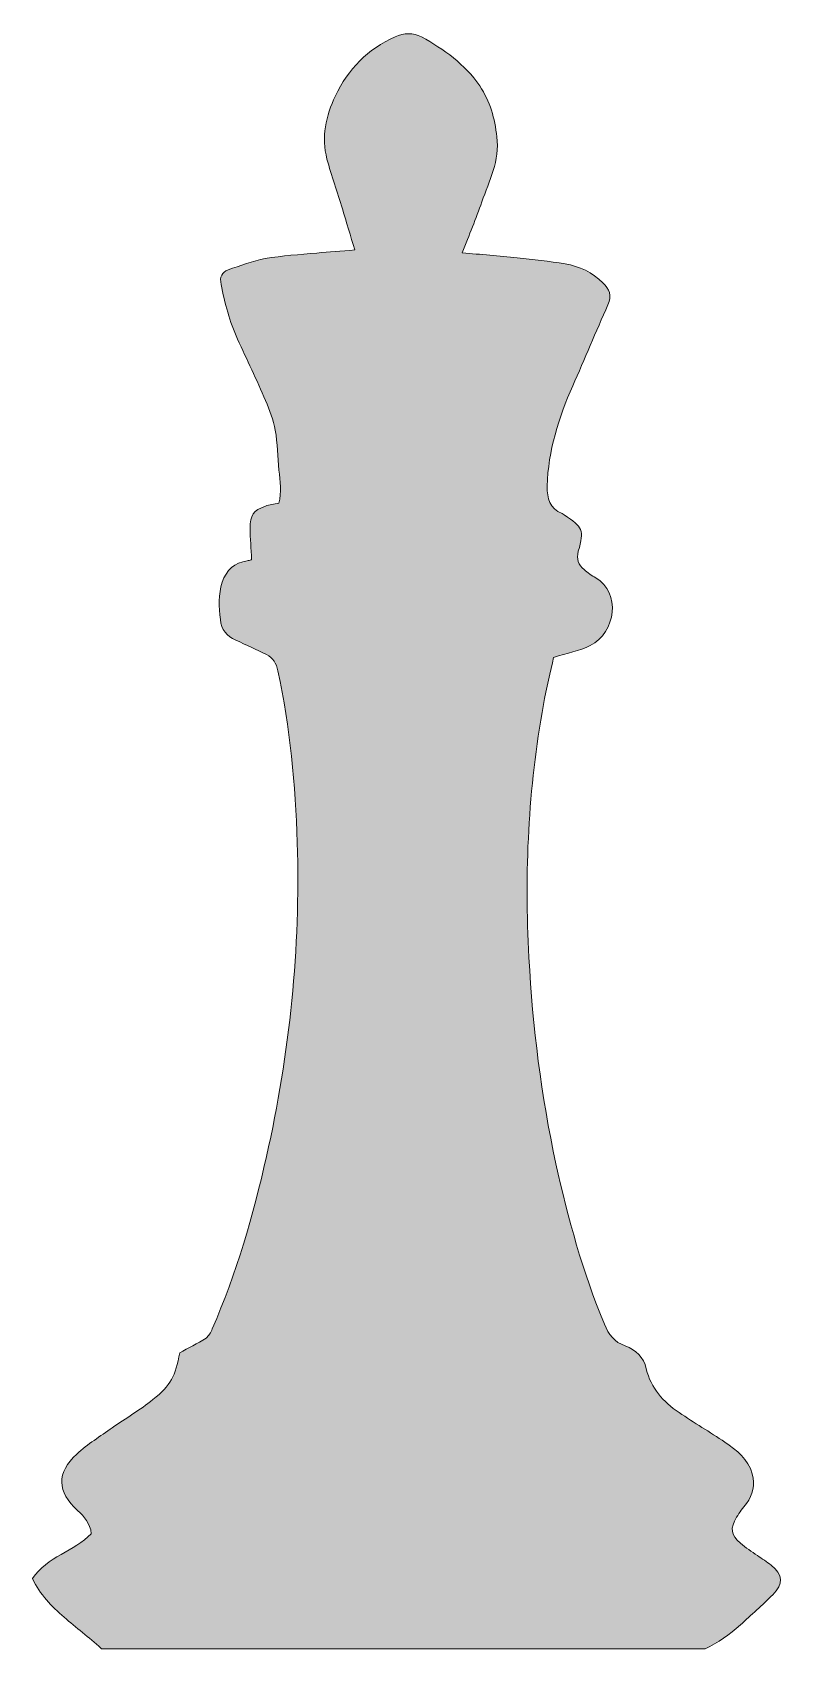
# Model space of a CAD drawing. Header units: inches. Extents: x 578 to 1481, y -1971 to -27.
import ezdxf

# ---------------------------------------------------------------- set-up
doc = ezdxf.new("R2010")
doc.units = ezdxf.units.IN
doc.header["$MEASUREMENT"] = 0
doc.layers.add('Layer 1', color=7, linetype='Continuous')

msp = doc.modelspace()

# ---------------------------------------------------------------- hatches: boundary and pattern name
at = {"layer": 'Layer 1', "true_color": 0xffffff}
h = msp.add_hatch(color=7, dxfattribs=at)
h.dxf.hatch_style = 2
edge = h.paths.add_edge_path()
edge.add_spline(control_points=[(660.6, -1970.4), (660.8, -1970.6), (661.1, -1970.8), (661.3, -1971), (661.3, -1971), (1387.2, -1971), (1387.2, -1971), (1402.3, -1963.9), (1416.4, -1954.4), (1429.5, -1942.4), (1442.5, -1930.4), (1455.9, -1918.7), (1468.4, -1906.1), (1481.5, -1893), (1480.7, -1882.1), (1466.5, -1870.6), (1461.3, -1866.4), (1455.4, -1862.9), (1449.9, -1859), (1443.1, -1854.1), (1435.8, -1849.8), (1429.7, -1844.3), (1417.8, -1833.5), (1416.9, -1826.4), (1424.9, -1812.8), (1428.3, -1807), (1432.7, -1801.8), (1436.8, -1796.4), (1444.8, -1785.6), (1447, -1774.1), (1443.7, -1760.9), (1439, -1742.6), (1425, -1732.4), (1410.8, -1722.7), (1392.8, -1710.3), (1373.8, -1699.3), (1355.7, -1687), (1336.7, -1674), (1321.8, -1657.7), (1316.3, -1634.4), (1313, -1620.4), (1304, -1611.6), (1290.9, -1606.9), (1278.1, -1602.3), (1271, -1593.2), (1265.9, -1580.8), (1240.3, -1518.3), (1222, -1453.7), (1207.7, -1387.8), (1190, -1306.1), (1179.7, -1223.3), (1175.2, -1139.8), (1169.8, -1037.7), (1174.2, -936.3), (1192.7, -835.6), (1196.3, -815.8), (1201.2, -796.1), (1204.9, -778.9), (1221.3, -773.8), (1236, -771.2), (1248.7, -764.7), (1280.1, -748.8), (1285.9, -700.6), (1255.6, -683.2), (1250.6, -680.3), (1245.9, -677), (1241.5, -673.3), (1234.6, -667.5), (1232, -660.8), (1234.6, -651.1), (1241.8, -625.4), (1240.1, -622.1), (1217.7, -607.5), (1216.8, -607), (1216, -606.3), (1215, -605.9), (1200.5, -599.4), (1196.9, -588), (1197.2, -572.8), (1198.3, -530.1), (1211, -490.8), (1227.9, -452.3), (1242.2, -419.9), (1255.7, -387.1), (1270.2, -354.8), (1275.2, -343.7), (1271.8, -335.7), (1264.2, -328.3), (1251.5, -315.8), (1235.9, -308.4), (1218.7, -305.5), (1199.7, -302.3), (1180.4, -300.3), (1161.2, -298.3), (1139.2, -296), (1117.1, -294.2), (1095.1, -292.2), (1103.4, -270.7), (1111.6, -251), (1118.6, -231), (1127.5, -205.7), (1140.2, -181.5), (1136.7, -152.8), (1134.1, -130.6), (1128.7, -110), (1116, -91.4), (1098, -65.3), (1073.2, -47.4), (1046, -32.5), (1036, -27.1), (1025, -27.8), (1014.4, -32.5), (981.3, -47), (957.8, -71.4), (942.5, -103.6), (931.1, -127.5), (925.4, -153), (932.4, -179.5), (937.8, -199.6), (944.8, -219.3), (950.9, -239.3), (955.8, -255.4), (960.6, -271.5), (965.8, -288.8), (949.4, -290.2), (934.9, -291.2), (920.4, -292.5), (899.6, -294.5), (878.6, -295.5), (858.1, -299.2), (842.9, -301.9), (828.2, -307.6), (813.5, -312.9), (806.1, -315.6), (803.2, -321.1), (805.1, -330.3), (809.6, -352.9), (815.2, -375), (824.9, -396), (836.2, -420.6), (847.9, -445.1), (858.6, -470), (863.5, -481.4), (868, -493.4), (870.2, -505.5), (873, -521.3), (873.5, -537.6), (874.7, -553.6), (875.7, -566.9), (878.2, -580.3), (874.6, -593.2), (868.6, -594.6), (863.3, -595.2), (858.4, -596.9), (844.1, -602), (839.7, -608.1), (839.9, -623.4), (840.1, -635.8), (841.1, -648.2), (841.8, -661), (841.9, -660.9), (841.6, -661.5), (841.2, -661.6), (839.7, -662), (838.2, -662.2), (836.6, -662.5), (821.1, -664.9), (811.5, -673.7), (806.5, -688.5), (801.5, -703.4), (802.6, -718.3), (804.2, -733.4), (805.5, -745.5), (811.9, -753.4), (822.9, -758.2), (835.3, -763.6), (847.6, -769.3), (859.7, -775.5), (867.4, -779.4), (871.5, -785.7), (873.5, -794.9), (888, -863), (894.7, -932.1), (896.7, -1001.6), (900.5, -1128.9), (887.6, -1254.9), (859.7, -1379.2), (843.8, -1450.1), (823.5, -1519.6), (794.5, -1586.3), (792.7, -1590.4), (790.4, -1595.2), (787, -1597.4), (776.5, -1604), (765.4, -1609.6), (755.3, -1615.1), (750.3, -1643.2), (744.9, -1654), (723.1, -1671.5), (707.6, -1683.8), (690.5, -1693.9), (674.3, -1705.3), (659.8, -1715.5), (644.7, -1725), (631.6, -1736.9), (607, -1759.3), (607.8, -1782.5), (632.5, -1804.7), (640.8, -1812.2), (647.8, -1820.2), (649, -1832.7), (628.6, -1854), (596, -1860), (578.2, -1886.8), (587.5, -1905.9), (601.1, -1920.2), (616.3, -1933.1), (630.9, -1945.7), (646.3, -1957.4), (660.6, -1970.4)], knot_values=[0, 0, 0, 0, 1, 1, 1, 2, 2, 2, 3, 3, 3, 4, 4, 4, 5, 5, 5, 6, 6, 6, 7, 7, 7, 8, 8, 8, 9, 9, 9, 10, 10, 10, 11, 11, 11, 12, 12, 12, 13, 13, 13, 14, 14, 14, 15, 15, 15, 16, 16, 16, 17, 17, 17, 18, 18, 18, 19, 19, 19, 20, 20, 20, 21, 21, 21, 22, 22, 22, 23, 23, 23, 24, 24, 24, 25, 25, 25, 26, 26, 26, 27, 27, 27, 28, 28, 28, 29, 29, 29, 30, 30, 30, 31, 31, 31, 32, 32, 32, 33, 33, 33, 34, 34, 34, 35, 35, 35, 36, 36, 36, 37, 37, 37, 38, 38, 38, 39, 39, 39, 40, 40, 40, 41, 41, 41, 42, 42, 42, 43, 43, 43, 44, 44, 44, 45, 45, 45, 46, 46, 46, 47, 47, 47, 48, 48, 48, 49, 49, 49, 50, 50, 50, 51, 51, 51, 52, 52, 52, 53, 53, 53, 54, 54, 54, 55, 55, 55, 56, 56, 56, 57, 57, 57, 58, 58, 58, 59, 59, 59, 60, 60, 60, 61, 61, 61, 62, 62, 62, 63, 63, 63, 64, 64, 64, 65, 65, 65, 66, 66, 66, 67, 67, 67, 68, 68, 68, 69, 69, 69, 70, 70, 70, 71, 71, 71, 72, 72, 72, 73, 73, 73, 73], degree=3, periodic=1)

# ---------------------------------------------------------------- linework, layer by layer
at = {"layer": 'Layer 1', "lineweight": 0}
msp.add_open_spline([(660.6, -1970.4), (660.8, -1970.6), (661.1, -1970.8), (661.3, -1971), (661.3, -1971), (1387.2, -1971), (1387.2, -1971), (1402.3, -1963.9), (1416.4, -1954.4), (1429.5, -1942.4), (1442.5, -1930.4), (1455.9, -1918.7), (1468.4, -1906.1), (1481.5, -1893), (1480.7, -1882.1), (1466.5, -1870.6), (1461.3, -1866.4), (1455.4, -1862.9), (1449.9, -1859), (1443.1, -1854.1), (1435.8, -1849.8), (1429.7, -1844.3), (1417.8, -1833.5), (1416.9, -1826.4), (1424.9, -1812.8), (1428.3, -1807), (1432.7, -1801.8), (1436.8, -1796.4), (1444.8, -1785.6), (1447, -1774.1), (1443.7, -1760.9), (1439, -1742.6), (1425, -1732.4), (1410.8, -1722.7), (1392.8, -1710.3), (1373.8, -1699.3), (1355.7, -1687), (1336.7, -1674), (1321.8, -1657.7), (1316.3, -1634.4), (1313, -1620.4), (1304, -1611.6), (1290.9, -1606.9), (1278.1, -1602.3), (1271, -1593.2), (1265.9, -1580.8), (1240.3, -1518.3), (1222, -1453.7), (1207.7, -1387.8), (1190, -1306.1), (1179.7, -1223.3), (1175.2, -1139.8), (1169.8, -1037.7), (1174.2, -936.3), (1192.7, -835.6), (1196.3, -815.8), (1201.2, -796.1), (1204.9, -778.9), (1221.3, -773.8), (1236, -771.2), (1248.7, -764.7), (1280.1, -748.8), (1285.9, -700.6), (1255.6, -683.2), (1250.6, -680.3), (1245.9, -677), (1241.5, -673.3), (1234.6, -667.5), (1232, -660.8), (1234.6, -651.1), (1241.8, -625.4), (1240.1, -622.1), (1217.7, -607.5), (1216.8, -607), (1216, -606.3), (1215, -605.9), (1200.5, -599.4), (1196.9, -588), (1197.2, -572.8), (1198.3, -530.1), (1211, -490.8), (1227.9, -452.3), (1242.2, -419.9), (1255.7, -387.1), (1270.2, -354.8), (1275.2, -343.7), (1271.8, -335.7), (1264.2, -328.3), (1251.5, -315.8), (1235.9, -308.4), (1218.7, -305.5), (1199.7, -302.3), (1180.4, -300.3), (1161.2, -298.3), (1139.2, -296), (1117.1, -294.2), (1095.1, -292.2), (1103.4, -270.7), (1111.6, -251), (1118.6, -231), (1127.5, -205.7), (1140.2, -181.5), (1136.7, -152.8), (1134.1, -130.6), (1128.7, -110), (1116, -91.4), (1098, -65.3), (1073.2, -47.4), (1046, -32.5), (1036, -27.1), (1025, -27.8), (1014.4, -32.5), (981.3, -47), (957.8, -71.4), (942.5, -103.6), (931.1, -127.5), (925.4, -153), (932.4, -179.5), (937.8, -199.6), (944.8, -219.3), (950.9, -239.3), (955.8, -255.4), (960.6, -271.5), (965.8, -288.8), (949.4, -290.2), (934.9, -291.2), (920.4, -292.5), (899.6, -294.5), (878.6, -295.5), (858.1, -299.2), (842.9, -301.9), (828.2, -307.6), (813.5, -312.9), (806.1, -315.6), (803.2, -321.1), (805.1, -330.3), (809.6, -352.9), (815.2, -375), (824.9, -396), (836.2, -420.6), (847.9, -445.1), (858.6, -470), (863.5, -481.4), (868, -493.4), (870.2, -505.5), (873, -521.3), (873.5, -537.6), (874.7, -553.6), (875.7, -566.9), (878.2, -580.3), (874.6, -593.2), (868.6, -594.6), (863.3, -595.2), (858.4, -596.9), (844.1, -602), (839.7, -608.1), (839.9, -623.4), (840.1, -635.8), (841.1, -648.2), (841.8, -661), (841.9, -660.9), (841.6, -661.5), (841.2, -661.6), (839.7, -662), (838.2, -662.2), (836.6, -662.5), (821.1, -664.9), (811.5, -673.7), (806.5, -688.5), (801.5, -703.4), (802.6, -718.3), (804.2, -733.4), (805.5, -745.5), (811.9, -753.4), (822.9, -758.2), (835.3, -763.6), (847.6, -769.3), (859.7, -775.5), (867.4, -779.4), (871.5, -785.7), (873.5, -794.9), (888, -863), (894.7, -932.1), (896.7, -1001.6), (900.5, -1128.9), (887.6, -1254.9), (859.7, -1379.2), (843.8, -1450.1), (823.5, -1519.6), (794.5, -1586.3), (792.7, -1590.4), (790.4, -1595.2), (787, -1597.4), (776.5, -1604), (765.4, -1609.6), (755.3, -1615.1), (750.3, -1643.2), (744.9, -1654), (723.1, -1671.5), (707.6, -1683.8), (690.5, -1693.9), (674.3, -1705.3), (659.8, -1715.5), (644.7, -1725), (631.6, -1736.9), (607, -1759.3), (607.8, -1782.5), (632.5, -1804.7), (640.8, -1812.2), (647.8, -1820.2), (649, -1832.7), (628.6, -1854), (596, -1860), (578.2, -1886.8), (587.5, -1905.9), (601.1, -1920.2), (616.3, -1933.1), (630.9, -1945.7), (646.3, -1957.4), (660.6, -1970.4)], degree=3, knots=[0, 0, 0, 0, 1, 1, 1, 2, 2, 2, 3, 3, 3, 4, 4, 4, 5, 5, 5, 6, 6, 6, 7, 7, 7, 8, 8, 8, 9, 9, 9, 10, 10, 10, 11, 11, 11, 12, 12, 12, 13, 13, 13, 14, 14, 14, 15, 15, 15, 16, 16, 16, 17, 17, 17, 18, 18, 18, 19, 19, 19, 20, 20, 20, 21, 21, 21, 22, 22, 22, 23, 23, 23, 24, 24, 24, 25, 25, 25, 26, 26, 26, 27, 27, 27, 28, 28, 28, 29, 29, 29, 30, 30, 30, 31, 31, 31, 32, 32, 32, 33, 33, 33, 34, 34, 34, 35, 35, 35, 36, 36, 36, 37, 37, 37, 38, 38, 38, 39, 39, 39, 40, 40, 40, 41, 41, 41, 42, 42, 42, 43, 43, 43, 44, 44, 44, 45, 45, 45, 46, 46, 46, 47, 47, 47, 48, 48, 48, 49, 49, 49, 50, 50, 50, 51, 51, 51, 52, 52, 52, 53, 53, 53, 54, 54, 54, 55, 55, 55, 56, 56, 56, 57, 57, 57, 58, 58, 58, 59, 59, 59, 60, 60, 60, 61, 61, 61, 62, 62, 62, 63, 63, 63, 64, 64, 64, 65, 65, 65, 66, 66, 66, 67, 67, 67, 68, 68, 68, 69, 69, 69, 70, 70, 70, 71, 71, 71, 72, 72, 72, 73, 73, 73, 73], dxfattribs=at)

doc.saveas('drawing.dxf')
